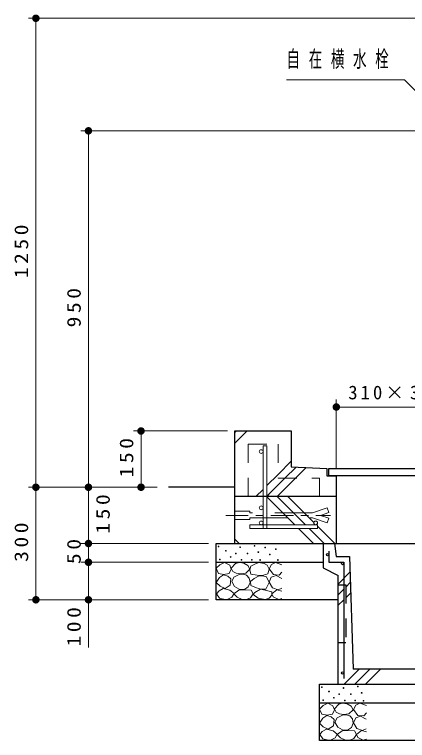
# Model space of a CAD drawing. Units: millimetres on the paper, scale 1:20. Extents: x -385 to 0, y -12 to 267.
# Drawn here: x -110.6 to -58.3, y 70 to 166.8 of the extents above; entities that cross this region are included whole.
import ezdxf

# ---------------------------------------------------------------- set-up
doc = ezdxf.new("R2010")
doc.units = ezdxf.units.MM
for name, pattern in [('USER1', [4.5, 2.5, -2]), ('USER2', [6, 3, -1, 1, -1]), ('USER4', [8, 5, -3])]:
    doc.linetypes.add(name, pattern=pattern)
doc.layers.add('1_20', color=7, linetype='Continuous', lineweight=13)
doc.styles.add('ＭＳ ゴシック', font='')
doc.styles.get('ＭＳ ゴシック').set_extended_font_data('MS Gothic')

# ---------------------------------------------------------------- blocks, each defined once
blk = doc.blocks.new('filled_dot')
at = {"color": 0, "linetype": 'Continuous', "lineweight": -2, "const_width": 1.25}
blk.add_lwpolyline([(-0.625, 0, 1), (0.625, 0, 1)], format="xyb", close=True, dxfattribs=at)

msp = doc.modelspace()

# ---------------------------------------------------------------- linework, layer by layer
at = {"layer": '1_20'}
for p, q in [((-47.28, 166.272), (-108.78, 166.272)), ((-107.78, 103.772), (-107.78, 166.272)), ((-54.481, 151.272), (-101.78, 151.272)), ((-100.78, 103.772), (-100.78, 151.272)), ((-67.78, 106.272), (-67.78, 115.458)), ((-67.78, 114.458), (-52.28, 114.458)), ((-82.28, 111.272), (-94.78, 111.272)), ((-93.78, 103.772), (-93.78, 111.272)), ((-81.28, 109.639), (-79.647, 111.272)), ((-81.28, 111.053), (-81.061, 111.272)), ((-75.53, 105.489), (-73.78, 107.239)), ((-74.616, 104.99), (-73.145, 106.46)), ((-77.03, 103.989), (-75.53, 105.489)), ((-73.201, 104.99), (-71.793, 106.398)), ((-77.03, 102.575), (-74.616, 104.99)), ((-75.669, 102.522), (-73.201, 104.99)), ((-91.647, 103.772), (-108.78, 103.772)), ((-101.78, 103.772), (-108.78, 103.772)), ((-107.78, 88.772), (-107.78, 103.772)), ((-91.647, 103.772), (-101.78, 103.772)), ((-91.647, 103.772), (-101.78, 103.772)), ((-100.78, 96.272), (-100.78, 103.772)), ((-91.647, 103.772), (-94.78, 103.772)), ((-78.498, 102.522), (-77.53, 103.489)), ((-77.03, 102.486), (-73.316, 98.772)), ((-75.651, 102.522), (-71.901, 98.772)), ((-74.237, 102.522), (-70.777, 99.061)), ((-70.49, 98.775), (-70.487, 98.772)), ((-72.816, 98.272), (-70.816, 96.272)), ((-71.401, 98.272), (-69.401, 96.272)), ((-70.28, 98.564), (-67.987, 96.272)), ((-81.28, 96.836), (-80.715, 96.272)), ((-84.78, 96.272), (-101.78, 96.272)), ((-100.78, 93.772), (-100.78, 96.272)), ((-83.78, 96.272), (-83.78, 88.772)), ((-84.78, 93.772), (-101.78, 93.772)), ((-100.78, 82.404), (-100.78, 93.772)), ((-67.53, 90.862), (-65.96, 92.432)), ((-66.53, 90.448), (-65.915, 91.063)), ((-67.53, 89.448), (-66.78, 90.198)), ((-66.53, 89.034), (-65.869, 89.694)), ((-94.78, 88.772), (-108.78, 88.772)), ((-84.78, 88.772), (-101.78, 88.772)), ((-67.53, 88.034), (-66.78, 88.784)), ((-66.728, 77.522), (-64.728, 79.522)), ((-65.314, 77.522), (-63.314, 79.522)), ((-63.9, 77.522), (-61.9, 79.522)), ((-70.03, 77.522), (-70.03, 70.022))]:
    msp.add_line(p, q, dxfattribs=at)
at = {"layer": '1_20', "lineweight": 25}
for p, q in [((-81.28, 103.772), (-90.142, 103.772)), ((-67.78, 102.522), (-81.28, 102.522)), ((-83.78, 93.772), (-69.53, 93.772)), ((-70.03, 75.022), (-50.03, 75.022))]:
    msp.add_line(p, q, dxfattribs=at)
at = {"layer": '1_20', "color": 4}
msp.add_line((-77.084, 102.522), (-76.78, 102.825), dxfattribs=at)
at = {"layer": '1_20', "color": 253, "linetype": 'USER2'}
msp.add_line((-82.498, 100.022), (-68.56, 100.022), dxfattribs=at)
at = {"layer": '1_20', "color": 20, "lineweight": 25}
for p, q in [((-69.53, 96.272), (-50.53, 96.272)), ((-69.53, 96.272), (-69.53, 93.022)), ((-68.03, 96.272), (-67.78, 94.522)), ((-67.78, 94.522), (-66.03, 94.522)), ((-66.03, 94.522), (-65.53, 79.522)), ((-69.53, 93.022), (-67.53, 92.022)), ((-67.53, 77.522), (-67.53, 92.022)), ((-54.53, 79.522), (-65.53, 79.522)), ((-67.53, 77.522), (-52.53, 77.522))]:
    msp.add_line(p, q, dxfattribs=at)
at = {"layer": '1_20', "color": 3, "lineweight": 25}
for p, q in [((-68.78, 95.272), (-68.78, 93.772)), ((-68.78, 93.772), (-66.78, 93.772)), ((-66.78, 93.772), (-66.78, 78.272))]:
    msp.add_line(p, q, dxfattribs=at)
at = {"layer": '1_20', "color": 20, "linetype": 'USER1', "lineweight": 25}
for p, q in [((-67.53, 90.772), (-66.53, 90.772)), ((-66.53, 90.772), (-66.53, 83.022)), ((-66.53, 83.022), (-67.53, 83.022))]:
    msp.add_line(p, q, dxfattribs=at)
at = {"layer": '1_20'}
for points in [[(-52.163, 151.544), (-58.708, 158.088), (-74.407, 158.088)], [(-75.03, 93.436), (-75.885, 93.753), (-76.424, 93.484), (-76.741, 92.882), (-76.155, 92.122), (-75.378, 92.058), (-75.03, 92.454)], [(-75.046, 91.63), (-75.806, 92.027), (-76.44, 91.773), (-76.741, 91.124), (-76.297, 90.347), (-75.537, 90.11), (-75.046, 90.316)], [(-75.03, 89.904), (-75.695, 90.11), (-76.345, 89.555), (-76.171, 89.159), (-75.442, 88.795), (-75.03, 88.953)], [(-63.78, 74.686), (-64.635, 75.003), (-65.174, 74.734), (-65.491, 74.132), (-64.905, 73.372), (-64.128, 73.308), (-63.78, 73.704)], [(-63.796, 72.88), (-64.556, 73.277), (-65.19, 73.023), (-65.491, 72.374), (-65.047, 71.597), (-64.287, 71.36), (-63.796, 71.566)], [(-63.78, 71.154), (-64.445, 71.36), (-65.095, 70.805), (-64.921, 70.409), (-64.192, 70.045), (-63.78, 70.203)]]:
    msp.add_lwpolyline(points, dxfattribs=at)
at = {"layer": '1_20', "lineweight": 25}
for points in [[(-81.28, 96.272), (-81.28, 111.272), (-73.78, 111.272), (-73.78, 106.49), (-69.03, 106.272), (-69.03, 105.272), (-67.78, 105.272), (-67.78, 96.272)], [(-67.53, 88.772), (-83.78, 88.772), (-83.78, 96.272), (-36.28, 96.272), (-36.28, 88.772), (-52.53, 88.772)]]:
    msp.add_lwpolyline(points, dxfattribs=at)
at = {"layer": '1_20', "color": 140, "linetype": 'USER1'}
msp.add_lwpolyline([(-79.53, 102.522), (-79.53, 109.522), (-75.53, 109.522), (-75.53, 104.99), (-70.03, 104.99), (-70.03, 102.522)], dxfattribs=at)
at = {"layer": '1_20', "color": 1}
for points in [[(-77.53, 98.272), (-77.03, 98.272), (-77.03, 109.272), (-77.53, 109.272)], [(-70.28, 98.772), (-79.28, 98.772), (-79.28, 98.272), (-70.28, 98.272)]]:
    msp.add_lwpolyline(points, close=True, dxfattribs=at)
at = {"layer": '1_20', "color": 110, "lineweight": 25}
msp.add_lwpolyline([(-68.78, 105.272), (-68.78, 106.272), (-51.28, 106.272), (-51.28, 105.272)], close=True, dxfattribs=at)
at = {"layer": '1_20', "color": 253, "linetype": 'USER4'}
msp.add_lwpolyline([(-81.28, 99.472), (-79.28, 99.472), (-79.28, 99.697), (-70.959, 99.697), (-68.991, 99.022), (-68.78, 99.636), (-69.903, 100.022), (-68.78, 100.407), (-68.991, 101.022), (-70.959, 100.347), (-79.28, 100.347), (-79.28, 100.572), (-81.28, 100.572)], close=True, dxfattribs=at)
at = {"layer": '1_20'}
for points in [[(-82.657, 93.742), (-83.291, 93.441), (-83.766, 92.965), (-83.465, 92.268), (-82.737, 92.126), (-82.04, 92.284), (-81.786, 92.87), (-81.976, 93.377)], [(-80.686, 93.746), (-81.213, 93.611), (-81.794, 92.976), (-81.565, 92.557), (-81.107, 92.32), (-80.592, 92.246), (-79.848, 92.314), (-79.281, 92.854), (-79.565, 93.354), (-80.098, 93.665)], [(-78.095, 93.757), (-78.632, 93.533), (-79.178, 93.264), (-79.295, 92.763), (-79.16, 92.199), (-78.337, 92.038), (-77.612, 91.993), (-76.887, 92.253), (-76.735, 92.862), (-76.968, 93.372), (-77.37, 93.595)], [(-82.784, 92.094), (-83.323, 91.746), (-83.766, 91.064), (-83.259, 90.605), (-82.594, 90.288), (-81.897, 90.732), (-81.818, 91.571), (-82.226, 91.934)], [(-81.321, 90.53), (-80.7, 90.185), (-80.024, 90.138), (-79.511, 90.499), (-79.267, 91.097), (-79.379, 91.635), (-79.727, 92.043), (-80.193, 92.208), (-80.727, 92.151), (-81.417, 91.783), (-81.713, 91.205)], [(-78.146, 91.926), (-78.7, 91.628), (-79.227, 91.209), (-79.173, 90.655), (-78.429, 90.385), (-77.794, 90.169), (-77.145, 90.196), (-76.74, 91.061), (-77.091, 91.818), (-77.595, 91.982)], [(-82.825, 90.297), (-83.394, 89.978), (-83.732, 89.556), (-83.328, 88.99), (-82.386, 88.787), (-81.67, 89.106), (-81.397, 89.611), (-81.936, 90.066)], [(-79.97, 90.09), (-80.754, 90.05), (-81.416, 89.577), (-80.984, 89.117), (-80.294, 88.806), (-79.729, 88.798), (-79.186, 89.023), (-78.848, 89.55), (-79.105, 90.036)], [(-77.855, 90.182), (-78.625, 89.763), (-78.868, 89.466), (-78.179, 88.979), (-77.233, 88.79), (-76.703, 88.974), (-76.355, 89.398), (-76.382, 89.817), (-77.247, 90.047)], [(-68.907, 74.992), (-69.541, 74.691), (-70.016, 74.215), (-69.715, 73.518), (-68.987, 73.376), (-68.29, 73.534), (-68.036, 74.12), (-68.226, 74.627)], [(-66.936, 74.996), (-67.463, 74.861), (-68.044, 74.226), (-67.815, 73.807), (-67.357, 73.57), (-66.842, 73.496), (-66.098, 73.564), (-65.531, 74.104), (-65.815, 74.604), (-66.348, 74.915)], [(-69.034, 73.344), (-69.573, 72.996), (-70.016, 72.314), (-69.509, 71.855), (-68.844, 71.538), (-68.147, 71.982), (-68.068, 72.821), (-68.476, 73.184)], [(-67.571, 71.78), (-66.95, 71.435), (-66.274, 71.388), (-65.761, 71.749), (-65.517, 72.347), (-65.629, 72.885), (-65.977, 73.293), (-66.443, 73.458), (-66.977, 73.401), (-67.667, 73.033), (-67.963, 72.455)], [(-69.075, 71.547), (-69.644, 71.228), (-69.982, 70.806), (-69.578, 70.24), (-68.636, 70.037), (-67.92, 70.356), (-67.647, 70.861), (-68.186, 71.316)], [(-66.22, 71.34), (-67.004, 71.3), (-67.666, 70.827), (-67.234, 70.367), (-66.544, 70.056), (-65.979, 70.048), (-65.436, 70.273), (-65.098, 70.8), (-65.355, 71.286)]]:
    msp.add_lwpolyline(points, close=True, dxfattribs=at)
at = {"layer": '1_20', "lineweight": 25}
msp.add_lwpolyline([(-70.03, 77.522), (-50.03, 77.522), (-50.03, 70.022), (-70.03, 70.022)], close=True, dxfattribs=at)
at = {"layer": '1_20', "color": 1}
for centre in [(-77.78, 108.522), (-77.78, 101.022), (-77.78, 99.022), (-70.53, 99.022)]:
    msp.add_circle(centre, 0.25, dxfattribs=at)
at = {"layer": '1_20'}
for centre in [(-83.45, 95.88), (-80.582, 95.769), (-78.659, 95.976), (-77.254, 95.746), (-82.499, 95.31), (-81.152, 94.946), (-79.605, 94.949), (-78.159, 95.125), (-76.645, 94.814), (-75.834, 95.53), (-83.291, 94.138), (-81.85, 94.47), (-80.408, 94.09), (-79.024, 94.098), (-77.916, 94.071), (-75.564, 94.071), (-69.7, 77.13), (-68.749, 76.56), (-66.832, 77.019), (-64.909, 77.226), (-68.1, 75.72), (-67.402, 76.196), (-65.855, 76.199), (-64.409, 76.375), (-69.541, 75.388), (-66.658, 75.34), (-65.274, 75.348), (-64.166, 75.321)]:
    msp.add_circle(centre, 0.05, dxfattribs=at)
at = {"layer": '1_20', "color": 3, "lineweight": 25}
for centre in [(-68.94, 94.772), (-66.94, 93.612), (-66.94, 79.022)]:
    msp.add_circle(centre, 0.16, dxfattribs=at)

# ---------------------------------------------------------------- block references
at = {"layer": '1_20', "xscale": 0.4, "yscale": 0.4}
for p, rotation in [((-107.78, 166.272), 270), ((-100.78, 151.272), 270), ((-93.78, 111.272), 270), ((-107.78, 103.772), 270), ((-107.78, 103.772), 90), ((-100.78, 103.772), 90), ((-100.78, 103.772), 270), ((-93.78, 103.772), 90), ((-100.78, 96.272), 270), ((-100.78, 96.272), 90), ((-100.78, 93.772), 270), ((-100.78, 93.772), 90), ((-107.78, 88.772), 90), ((-100.78, 88.772), 90)]:
    msp.add_blockref('filled_dot', p, dxfattribs=dict(at, rotation=rotation))
msp.add_blockref('filled_dot', (-67.78, 114.458), dxfattribs=at)

# ---------------------------------------------------------------- texts
at = {"layer": '1_20', "style": 'ＭＳ ゴシック'}
for s, insert, char_height, attachment_point in [('\\T1.64;\\W0.6;自在横水栓', (-74.407, 160.738), 2.199, 4), ('\\T1.32;310×310', (-59.612, 115.458), 1.833, 8)]:
    msp.add_mtext(s, dxfattribs=dict(at, insert=insert, char_height=char_height, attachment_point=attachment_point))
at = {"layer": '1_20', "char_height": 1.833, "rotation": 90, "style": 'ＭＳ ゴシック'}
for s, insert, attachment_point in [('\\T1.33;\\W1.15;1250', (-108.78, 135.445), 8), ('\\T1.33;\\W1.15;950', (-101.78, 127.937), 8), ('\\T1.33;\\W1.15;150', (-94.78, 107.943), 8), ('\\T1.33;\\W1.15;150', (-99.78, 100.443), 2), ('\\T1.33;\\W1.15;300', (-108.78, 96.688), 8), ('\\T1.34;\\W1.15;50', (-101.78, 95.449), 8), ('\\T1.33;\\W1.15;100', (-101.78, 85.404), 8)]:
    msp.add_mtext(s, dxfattribs=dict(at, insert=insert, attachment_point=attachment_point))

doc.saveas('drawing.dxf')
